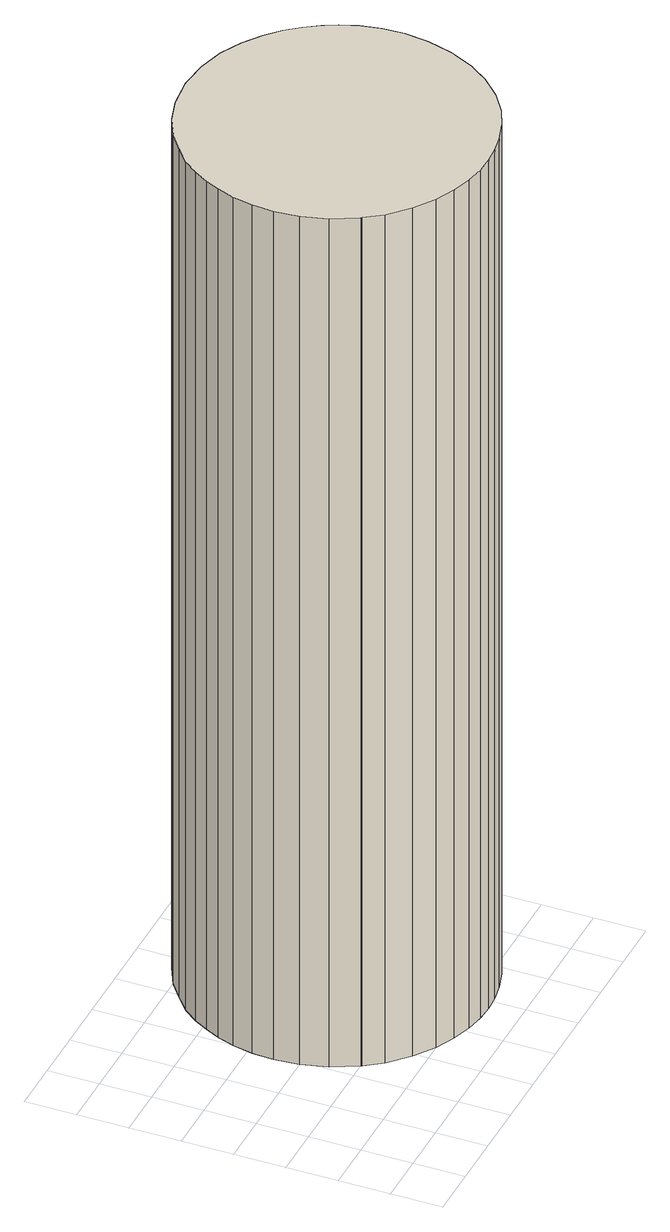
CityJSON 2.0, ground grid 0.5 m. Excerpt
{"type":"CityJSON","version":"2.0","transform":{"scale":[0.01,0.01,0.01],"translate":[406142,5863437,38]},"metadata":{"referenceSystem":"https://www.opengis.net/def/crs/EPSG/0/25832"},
"CityObjects":{
"building1":{"type":"Building","attributes":{"Gemeindeschluessel":"03454033","AbsoluteHoehe":"38.102","MittlereTraufHoehe":"47.291","Firsthoehe":"47.291","function":"51003_1201","roofType":"1000","measuredHeight":9.19},"address":[{"country":"Germany","locality":"Lorup"}],"geometry":[{"type":"MultiSurface","lod":"1","boundaries":[[[0,1,2,3,4,5,6,7,8,9,10,11,12,13,14,15,16,17,18,19,20,21,22,23,24,25,26,27,28,29,30,31,32,33,34,35,36,37,38,39,40,41,42,43,44,45]],[[46,47,48,49,50,51,52,53,54,55,56,57,58,59,60,61,62,63,64,65,66,67,68,69,70,71,72,73,74,75,76,77,78,79,80,81,82,83,84,85,86,87,88,89,90,91]],[[46,91,45,44]],[[47,46,44,43]],[[48,47,43,42]],[[49,48,42,41]],[[50,49,41,40]],[[51,50,40,39]],[[52,51,39,38]],[[53,52,38,37]],[[54,53,37,36]],[[55,54,36,35]],[[56,55,35,34]],[[57,56,34,33]],[[58,57,33,32]],[[59,58,32,31]],[[60,59,31,30]],[[61,60,30,29]],[[62,61,29,28]],[[63,62,28,27]],[[64,63,27,26]],[[65,64,26,25]],[[66,65,25,24]],[[67,66,24,23]],[[68,67,23,22]],[[69,68,22,21]],[[70,69,21,20]],[[71,70,20,19]],[[72,71,19,18]],[[73,72,18,17]],[[74,73,17,16]],[[75,74,16,15]],[[76,75,15,14]],[[77,76,14,13]],[[78,77,13,12]],[[79,78,12,11]],[[80,79,11,10]],[[81,80,10,9]],[[82,81,9,8]],[[83,82,8,7]],[[84,83,7,6]],[[85,84,6,5]],[[86,85,5,4]],[[87,86,4,3]],[[88,87,3,2]],[[89,88,2,1]],[[90,89,1,0]],[[91,90,0,45]]]}]}
},
"vertices":[
[117,99,929],[129,82,929],[148,64,929],[168,50,929],[187,41,929],[206,35,929],[224,32,929],[240,31,929],[256,32,929],[273,35,929],[292,41,929],[312,50,929],[332,64,929],[350,82,929],[362,99,929],[363,100,929],[375,125,929],[382,150,929],[385,174,929],[384,195,929],[380,215,929],[374,232,929],[367,246,929],[358,260,929],[347,274,929],[333,287,929],[315,300,929],[294,311,929],[269,318,929],[242,321,929],[240,321,929],[238,321,929],[210,318,929],[186,311,929],[164,300,929],[147,287,929],[132,274,929],[121,260,929],[113,246,929],[106,232,929],[100,215,929],[96,195,929],[95,174,929],[97,150,929],[104,125,929],[116,100,929],[104,125,10],[97,150,10],[95,174,10],[96,195,10],[100,215,10],[106,232,10],[113,246,10],[121,260,10],[132,274,10],[147,287,10],[164,300,10],[186,311,10],[210,318,10],[238,321,10],[240,321,10],[242,321,10],[269,318,10],[294,311,10],[315,300,10],[333,287,10],[347,274,10],[358,260,10],[367,246,10],[374,232,10],[380,215,10],[384,195,10],[385,174,10],[382,150,10],[375,125,10],[363,100,10],[362,99,10],[350,82,10],[332,64,10],[312,50,10],[292,41,10],[273,35,10],[256,32,10],[240,31,10],[224,32,10],[206,35,10],[187,41,10],[168,50,10],[148,64,10],[129,82,10],[117,99,10],[116,100,10]
]}
